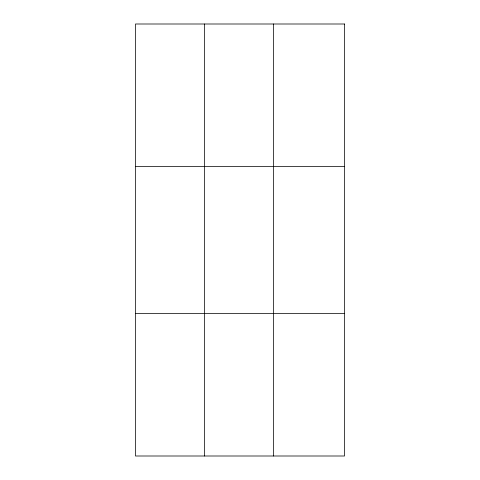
<?xml version="1.0" encoding="UTF-8"?>
<svg xmlns="http://www.w3.org/2000/svg" width="480" height="480" viewBox="0 0 480 480"><rect width="100%" height="100%" fill="white"/><g stroke="black" fill="none" stroke-linecap="round" stroke-linejoin="round"><path stroke-width="0.72" d="M204.462 24L204.462 456M273.444 24L273.444 456M135.48 166.56L344.52 166.56M135.48 313.44L344.52 313.44M344.52 24L344.52 456L135.48 456L135.48 24L344.52 24"/></g></svg>
